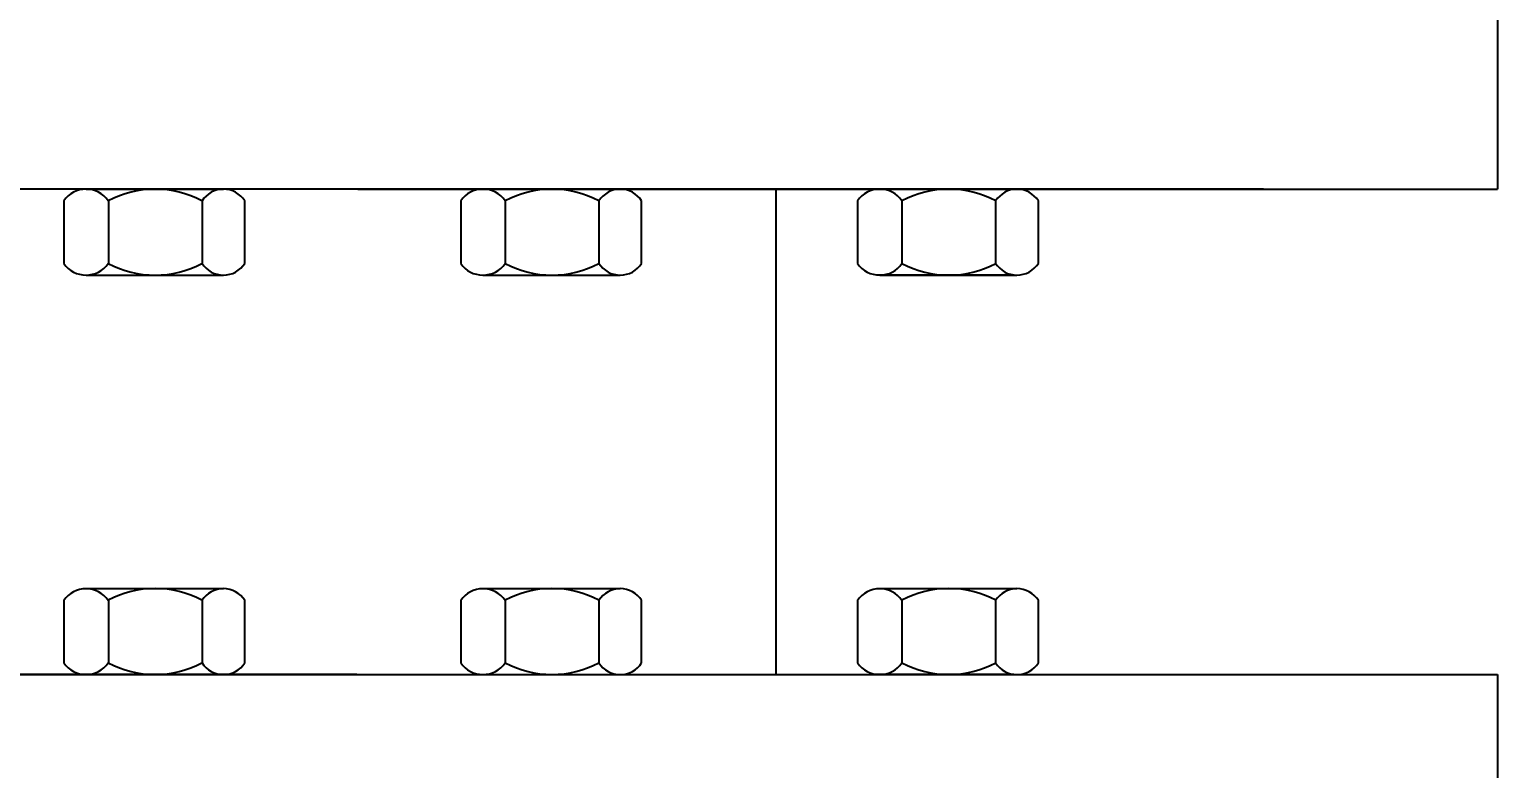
# Model space of a CAD drawing. Header units: millimetres. Extents: x -17263 to -7565, y 1486 to 4446.
# Drawn here: x -8908.3 to -8785.9, y 2339 to 2400.6 of the extents above; entities that cross this region are included whole.
import ezdxf
from ezdxf import colors
from ezdxf.entities.mleader import LeaderData, LeaderLine
from ezdxf.math import Vec2, Vec3

# ---------------------------------------------------------------- set-up
doc = ezdxf.new("R2010")
doc.units = ezdxf.units.MM
doc.linetypes.add('1 PULG', pattern=[10, 10, 0])
doc.layers.add('Conductor nuevo', color=1, linetype='1 PULG')
doc.layers.add('PIPING', color=3, linetype='Continuous')
doc.styles.get("Standard").update_dxf_attribs({"font": 'arial.ttf'})

msp = doc.modelspace()

# ---------------------------------------------------------------- linework, layer by layer
for p, q in [((-8785.87, 2402.3), (-8785.87, 2387.3)), ((-8880.87, 2387.3), (-8973.23, 2387.3)), ((-8805.92, 2387.3), (-8957, 2387.3)), ((-8805.38, 2387.3), (-8956.46, 2387.3)), ((-8880.87, 2387.3), (-8785.87, 2387.3)), ((-8859.01, 2387.3), (-8848.57, 2387.3)), ((-8846.03, 2387.3), (-8846.03, 2346.81)), ((-8973.23, 2346.81), (-8878.23, 2346.81)), ((-8880.96, 2346.81), (-8957, 2346.81)), ((-8906.36, 2346.81), (-8855.56, 2346.81)), ((-8880.96, 2346.81), (-8818.46, 2346.81)), ((-8880.92, 2346.81), (-8805.92, 2346.81)), ((-8880.87, 2346.81), (-8805.27, 2346.81)), ((-8880.87, 2346.81), (-8785.87, 2346.81)), ((-8826.2, 2346.81), (-8818.46, 2346.81)), ((-8785.87, 2346.81), (-8785.87, 2331.81))]:
    msp.add_line(p, q)
at = {"layer": 'PIPING', "color": 0, "ltscale": 25}
for p, q in [((-8903.53, 2387.3), (-8892.08, 2387.3)), ((-8875.23, 2387.3), (-8886.68, 2387.3)), ((-8870.45, 2387.3), (-8859.01, 2387.3)), ((-8837.65, 2387.3), (-8826.2, 2387.3)), ((-8837.37, 2387.3), (-8825.93, 2387.3)), ((-8905.38, 2386.32), (-8905.38, 2381.11)), ((-8901.67, 2386.32), (-8901.67, 2381.11)), ((-8893.86, 2386.32), (-8893.86, 2381.11)), ((-8890.3, 2381.11), (-8890.3, 2386.32)), ((-8872.3, 2386.32), (-8872.3, 2381.11)), ((-8868.6, 2386.32), (-8868.6, 2381.11)), ((-8860.78, 2386.32), (-8860.78, 2381.11)), ((-8857.22, 2381.11), (-8857.22, 2386.32)), ((-8839.22, 2386.32), (-8839.22, 2381.11)), ((-8835.52, 2386.32), (-8835.52, 2381.11)), ((-8827.71, 2386.32), (-8827.71, 2381.11)), ((-8824.15, 2381.11), (-8824.15, 2386.32)), ((-8903.53, 2380.13), (-8892.08, 2380.13)), ((-8870.45, 2380.13), (-8859, 2380.13)), ((-8826.2, 2380.13), (-8837.65, 2380.13)), ((-8837.37, 2380.13), (-8825.93, 2380.13)), ((-8903.53, 2353.98), (-8892.08, 2353.98)), ((-8870.45, 2353.98), (-8859.01, 2353.98)), ((-8837.65, 2353.98), (-8826.2, 2353.98)), ((-8837.37, 2353.98), (-8825.93, 2353.98)), ((-8905.38, 2353), (-8905.38, 2347.78)), ((-8901.67, 2353), (-8901.67, 2347.78)), ((-8893.86, 2353), (-8893.86, 2347.78)), ((-8890.3, 2347.78), (-8890.3, 2353)), ((-8872.3, 2353), (-8872.3, 2347.78)), ((-8868.6, 2353), (-8868.6, 2347.78)), ((-8860.78, 2353), (-8860.78, 2347.78)), ((-8857.22, 2347.78), (-8857.22, 2353)), ((-8839.22, 2353), (-8839.22, 2347.78)), ((-8835.52, 2353), (-8835.52, 2347.78)), ((-8827.71, 2353), (-8827.71, 2347.78)), ((-8824.15, 2347.78), (-8824.15, 2353)), ((-8903.53, 2346.81), (-8892.08, 2346.81)), ((-8886.68, 2346.81), (-8875.23, 2346.81)), ((-8870.45, 2346.81), (-8859, 2346.81)), ((-8826.2, 2346.81), (-8837.65, 2346.81)), ((-8837.37, 2346.81), (-8825.93, 2346.81))]:
    msp.add_line(p, q, dxfattribs=at)
for centre, radius, start, end in [((-8903.53, 2385.06), 2.24, 34.3451, 145.6549), ((-8897.77, 2379.01), 8.29, 61.8929, 118.1071), ((-8892.08, 2385.19), 2.11, 32.4052, 147.5948), ((-8870.45, 2385.06), 2.24, 34.3451, 145.6549), ((-8864.69, 2379.01), 8.29, 61.8929, 118.1071), ((-8859, 2385.19), 2.11, 32.4052, 147.5948), ((-8837.37, 2385.06), 2.24, 34.3451, 145.6549), ((-8831.61, 2379.01), 8.29, 61.8929, 118.1071), ((-8825.93, 2385.19), 2.11, 32.4052, 147.5948), ((-8903.53, 2382.37), 2.24, 214.3451, 325.6549), ((-8897.77, 2388.42), 8.29, 241.8929, 298.1071), ((-8892.08, 2382.24), 2.11, 212.4052, 327.5948), ((-8870.45, 2382.37), 2.24, 214.3451, 325.6549), ((-8864.69, 2388.42), 8.29, 241.8929, 298.1071), ((-8859, 2382.24), 2.11, 212.4052, 327.5948), ((-8837.37, 2382.37), 2.24, 214.3451, 325.6549), ((-8831.61, 2388.42), 8.29, 241.8929, 298.1071), ((-8825.93, 2382.24), 2.11, 212.4052, 327.5948), ((-8903.53, 2351.73), 2.24, 34.3451, 145.6549), ((-8897.77, 2345.69), 8.29, 61.8929, 118.1071), ((-8892.08, 2351.87), 2.11, 32.4052, 147.5948), ((-8870.45, 2351.73), 2.24, 34.3451, 145.6549), ((-8864.69, 2345.69), 8.29, 61.8929, 118.1071), ((-8859, 2351.87), 2.11, 32.4052, 147.5948), ((-8837.37, 2351.73), 2.24, 34.3451, 145.6549), ((-8831.61, 2345.69), 8.29, 61.8929, 118.1071), ((-8825.93, 2351.87), 2.11, 32.4052, 147.5948), ((-8903.53, 2349.05), 2.24, 214.3451, 325.6549), ((-8897.77, 2355.1), 8.29, 241.8929, 298.1071), ((-8892.08, 2348.91), 2.11, 212.4052, 327.5948), ((-8870.45, 2349.05), 2.24, 214.3451, 325.6549), ((-8864.69, 2355.1), 8.29, 241.8929, 298.1071), ((-8859, 2348.91), 2.11, 212.4052, 327.5948), ((-8837.37, 2349.05), 2.24, 214.3451, 325.6549), ((-8831.61, 2355.1), 8.29, 241.8929, 298.1071), ((-8825.93, 2348.91), 2.11, 212.4052, 327.5948)]:
    msp.add_arc(centre, radius, start, end, dxfattribs=at)

# ---------------------------------------------------------------- leaders
at = {"layer": 'Conductor nuevo'}
ml = msp.add_multileader_mtext('Standard', dxfattribs=at)
ml.set_content('\\A1;{\\Fromans|c0;\\W0.85;Par blindado 1x(2x16 AWG)\\PTAB1-TAG5}', color=256)
ml.set_leader_properties()
ml.build(insert=Vec2(0, 0))
ml.multileader.update_dxf_attribs({"dogleg_length": 0.36, "arrow_head_size": 27.61})
ctx = ml.context
ctx.base_point, ctx.char_height, ctx.arrow_head_size, ctx.landing_gap_size, ctx.plane_origin = Vec3(-9446.41, 2291.08), 15, 27.61, 0.00994, Vec3(-9529.91, 2291.04)
notes = []
notes.append((ctx, [(1, (1, 1, 0), (-9177.07, 2291.08), (-1, 0), 0.36, [(0, [(-9105.1, 2341.36)], 0, [])])]))
ctx.mtext.insert, ctx.mtext.width, ctx.mtext.flow_direction = Vec3(-9446.4, 2298.58), 587.0217, 5
for ctx, leaders in notes:
    for number, flags, end, landing, length, lines in leaders:
        leader = LeaderData()
        leader.index, (leader.has_last_leader_line, leader.has_dogleg_vector, leader.attachment_direction) = number, flags
        leader.last_leader_point, leader.dogleg_vector, leader.dogleg_length = Vec3(end), Vec3(landing), length
        for number, points, colour, breaks in lines:
            line = LeaderLine()
            line.index, line.vertices, line.color, line.breaks = number, Vec3.list(points), colors.encode_raw_color(colour), breaks
            leader.lines.append(line)
        ctx.leaders.append(leader)

doc.saveas('drawing.dxf')
